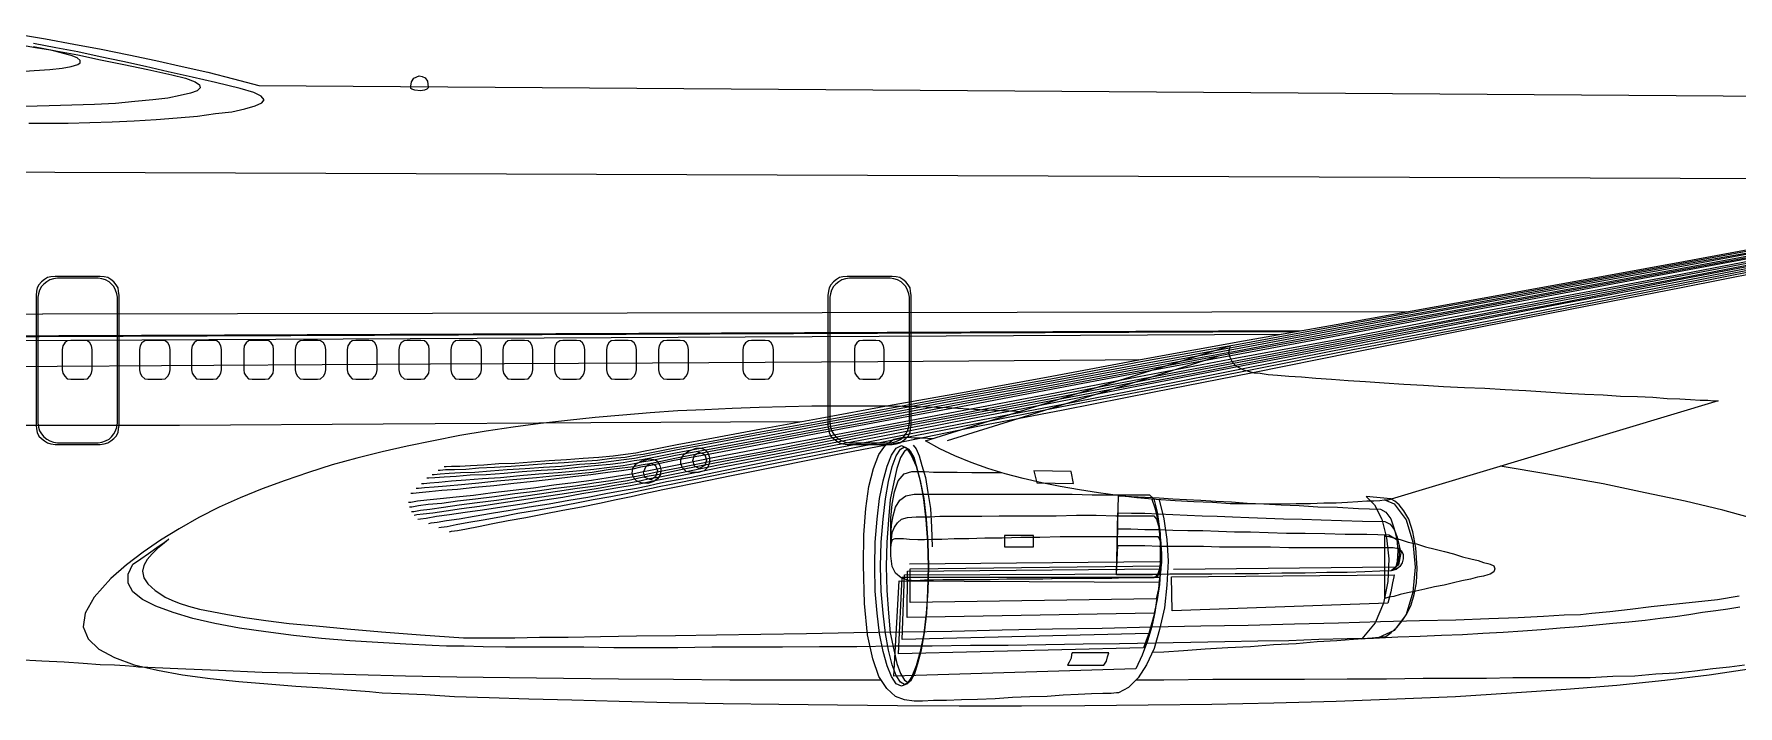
# Model space of a CAD drawing. Extents: x 526 to 2267, y -112 to 246.
# Drawn here: x 650.4 to 702.8, y -57.7 to -37 of the extents above; entities that cross this region are included whole.
import ezdxf

# ---------------------------------------------------------------- set-up
doc = ezdxf.new("R2010")
doc.units = 0
doc.header["$MEASUREMENT"] = 0
doc.layers.get('0').update_dxf_attribs({"linetype": 'CONTINUOUS'})

msp = doc.modelspace()

# ---------------------------------------------------------------- linework, layer by layer
at = {"linetype": 'Continuous'}
for points in [[(649.857, -37.033), (650.723, -37.18), (651.59, -37.346), (652.437, -37.493), (653.284, -37.677), (654.113, -37.843), (654.924, -38.027), (655.717, -38.211), (656.508, -38.414), (657.282, -38.616), (729.98, -39.128)], [(649.857, -37.033), (650.723, -37.18), (651.59, -37.346), (652.437, -37.493), (653.284, -37.677), (654.113, -37.843), (654.924, -38.027), (655.717, -38.211), (656.508, -38.414), (657.282, -38.616), (729.98, -39.128)], [(649.857, -37.033), (650.723, -37.18), (651.59, -37.346), (652.437, -37.493), (653.284, -37.677), (654.113, -37.843), (654.924, -38.027), (655.717, -38.211), (656.508, -38.414), (657.282, -38.616), (729.98, -39.128)], [(650.41, -37.456), (649.673, -37.328)], [(649.784, -38.193), (650.374, -38.156), (650.852, -38.119), (651.239, -38.082), (651.516, -38.027), (651.719, -37.972), (651.792, -37.917), (651.792, -37.843), (651.7, -37.769), (651.516, -37.696), (651.239, -37.622), (650.871, -37.53), (650.41, -37.456)], [(650.355, -37.42), (651.036, -37.548), (651.719, -37.677), (652.418, -37.825), (653.137, -37.972), (653.874, -38.119), (654.611, -38.285), (655.034, -38.395), (655.329, -38.506), (655.458, -38.598), (655.477, -38.69), (655.384, -38.782), (655.182, -38.856), (654.869, -38.929), (654.482, -39.003), (654.021, -39.059), (653.469, -39.114), (652.879, -39.169), (652.234, -39.206), (651.534, -39.225), (650.834, -39.243), (650.097, -39.262)], [(656.711, -38.708), (655.956, -38.524), (655.237, -38.359), (654.501, -38.193), (653.8, -38.027), (653.1, -37.88), (652.4, -37.733), (651.719, -37.585), (651.036, -37.456), (650.355, -37.328)], [(650.208, -39.777), (650.576, -39.777), (650.816, -39.777), (651.423, -39.777), (652.087, -39.759), (652.768, -39.74), (653.45, -39.703), (654.132, -39.667), (654.777, -39.611), (655.403, -39.556), (655.956, -39.483), (656.453, -39.427), (656.859, -39.335), (657.172, -39.243), (657.374, -39.151), (657.448, -39.059), (657.356, -38.948), (657.135, -38.837), (656.711, -38.708)], [(661.962, -38.69), (661.962, -38.635), (661.98, -38.506), (662.054, -38.395), (662.22, -38.322), (662.312, -38.34), (662.404, -38.377), (662.478, -38.487), (662.496, -38.671), (662.496, -38.69), (662.46, -38.727), (662.386, -38.764), (662.257, -38.782), (662.091, -38.764), (661.998, -38.727), (661.962, -38.708), (661.962, -38.69)], [(717.712, -41.542), (614.871, -41.159)], [(662.625, -50.592), (662.681, -50.592), (662.865, -50.573), (663.141, -50.555), (663.491, -50.537), (663.933, -50.518), (664.412, -50.481), (664.928, -50.444), (665.481, -50.408), (666.052, -50.371), (666.605, -50.334), (667.157, -50.279), (667.655, -50.242), (668.134, -50.187), (668.521, -50.132), (668.852, -50.095), (669.092, -50.039), (669.405, -49.984), (670.124, -49.837), (671.229, -49.634), (672.703, -49.357), (674.509, -49.026), (676.609, -48.639), (678.985, -48.196), (681.62, -47.718), (684.457, -47.184), (687.497, -46.631), (690.703, -46.041), (694.056, -45.433), (697.5, -44.789), (701.02, -44.143), (704.612, -43.499)], [(662.809, -50.463), (662.865, -50.463), (663.03, -50.444), (663.306, -50.444), (663.657, -50.426), (664.062, -50.389), (664.541, -50.371), (665.057, -50.334), (665.591, -50.297), (666.126, -50.26), (666.679, -50.224), (667.212, -50.187), (667.71, -50.15), (668.152, -50.095), (668.557, -50.058), (668.871, -50.003), (669.111, -49.966), (669.424, -49.91), (670.142, -49.763), (671.266, -49.56), (672.721, -49.284), (674.527, -48.952), (676.645, -48.565), (679.022, -48.123), (681.657, -47.644), (684.494, -47.11), (687.552, -46.557), (690.758, -45.968), (694.093, -45.359), (697.537, -44.733), (701.075, -44.088), (704.668, -43.425)], [(662.994, -50.352), (663.049, -50.352), (663.214, -50.334), (663.473, -50.334), (663.805, -50.316), (664.21, -50.297), (664.67, -50.26), (665.168, -50.242), (665.683, -50.205), (666.218, -50.168), (666.752, -50.132), (667.268, -50.095), (667.747, -50.058), (668.189, -50.021), (668.576, -49.966), (668.889, -49.929), (669.129, -49.874), (669.442, -49.818), (670.16, -49.67), (671.284, -49.468), (672.758, -49.192), (674.564, -48.86), (676.664, -48.473), (679.059, -48.049), (681.694, -47.571), (684.531, -47.036), (687.589, -46.483), (690.795, -45.912), (694.148, -45.304), (697.593, -44.678), (701.13, -44.033), (704.723, -43.37)], [(704.391, -43.793), (700.836, -44.475), (697.316, -45.138), (693.89, -45.783), (690.574, -46.428), (687.386, -47.017), (684.365, -47.589), (681.528, -48.141), (678.93, -48.639), (676.553, -49.081), (674.454, -49.486), (672.666, -49.818), (671.21, -50.095), (670.105, -50.316), (669.387, -50.463), (669.074, -50.518), (668.834, -50.573), (668.484, -50.629), (668.042, -50.702), (667.526, -50.776), (666.973, -50.849), (666.366, -50.923), (665.739, -51.015), (665.113, -51.089), (664.486, -51.163), (663.897, -51.237), (663.362, -51.292), (662.865, -51.348), (662.46, -51.384), (662.165, -51.421), (661.962, -51.458), (661.888, -51.458)], [(661.925, -51.587), (661.998, -51.587), (662.201, -51.55), (662.496, -51.513), (662.92, -51.476), (663.399, -51.403), (663.952, -51.348), (664.541, -51.274), (665.168, -51.182), (665.794, -51.108), (666.421, -51.015), (667.028, -50.942), (667.6, -50.849), (668.116, -50.776), (668.557, -50.702), (668.908, -50.647), (669.166, -50.592), (669.479, -50.518), (670.197, -50.389), (671.302, -50.168), (672.758, -49.892), (674.546, -49.541), (676.627, -49.136), (679.004, -48.695), (681.602, -48.196), (684.439, -47.644), (687.442, -47.073), (690.63, -46.465), (693.945, -45.839), (697.372, -45.175), (700.872, -44.512), (704.428, -43.83)], [(704.372, -43.72), (700.817, -44.383), (697.298, -45.046), (693.872, -45.691), (690.556, -46.318), (687.368, -46.907), (684.328, -47.478), (681.51, -48.012), (678.893, -48.51), (676.516, -48.952), (674.435, -49.339), (672.629, -49.689), (671.174, -49.966), (670.068, -50.168), (669.35, -50.316), (669.037, -50.371), (668.797, -50.426), (668.447, -50.481), (668.023, -50.537), (667.507, -50.61), (666.955, -50.665), (666.366, -50.739), (665.739, -50.813), (665.131, -50.868), (664.523, -50.942), (663.933, -50.997), (663.399, -51.052), (662.92, -51.089), (662.533, -51.126), (662.22, -51.163), (662.035, -51.182), (661.962, -51.182)], [(661.98, -51.734), (662.054, -51.734), (662.257, -51.697), (662.552, -51.661), (662.975, -51.605), (663.454, -51.532), (664.007, -51.458), (664.596, -51.384), (665.223, -51.292), (665.849, -51.2), (666.476, -51.108), (667.084, -51.015), (667.655, -50.942), (668.171, -50.849), (668.631, -50.776), (668.982, -50.702), (669.24, -50.647), (669.552, -50.592), (670.271, -50.444), (671.376, -50.224), (672.832, -49.947), (674.619, -49.597), (676.701, -49.192), (679.059, -48.75), (681.675, -48.252), (684.494, -47.699), (687.497, -47.128), (690.685, -46.52), (693.982, -45.876), (697.408, -45.23), (700.909, -44.568), (704.465, -43.886)], [(662.072, -51.845), (662.146, -51.826), (662.349, -51.808), (662.644, -51.771), (663.049, -51.716), (663.528, -51.642), (664.081, -51.568), (664.67, -51.476), (665.297, -51.384), (665.923, -51.292), (666.55, -51.2), (667.157, -51.108), (667.729, -51.015), (668.244, -50.923), (668.686, -50.849), (669.055, -50.776), (669.313, -50.721), (669.626, -50.665), (670.345, -50.518), (671.432, -50.297), (672.887, -50.021), (674.674, -49.67), (676.756, -49.265), (679.114, -48.805), (681.73, -48.307), (684.549, -47.773), (687.552, -47.184), (690.722, -46.575), (694.037, -45.931), (697.445, -45.286), (700.928, -44.604), (704.483, -43.922)], [(662.128, -51.015), (662.201, -51.015), (662.386, -50.997), (662.681, -50.978), (663.067, -50.942), (663.528, -50.905), (664.062, -50.849), (664.615, -50.794), (665.223, -50.739), (665.831, -50.684), (666.421, -50.629), (667.01, -50.573), (667.544, -50.518), (668.042, -50.444), (668.465, -50.389), (668.815, -50.352), (669.055, -50.297), (669.368, -50.242), (670.087, -50.095), (671.192, -49.874), (672.666, -49.597), (674.454, -49.265), (676.553, -48.879), (678.912, -48.418), (681.528, -47.939), (684.365, -47.405), (687.405, -46.833), (690.593, -46.244), (693.909, -45.617), (697.353, -44.973), (700.872, -44.328), (704.428, -43.665)], [(662.183, -51.974), (662.257, -51.955), (662.441, -51.937), (662.754, -51.881), (663.159, -51.826), (663.639, -51.753), (664.173, -51.679), (664.762, -51.587), (665.389, -51.495), (666.015, -51.384), (666.642, -51.292), (667.231, -51.182), (667.803, -51.089), (668.336, -50.997), (668.779, -50.923), (669.147, -50.849), (669.405, -50.794), (669.7, -50.739), (670.419, -50.592), (671.505, -50.371), (672.961, -50.095), (674.73, -49.744), (676.811, -49.339), (679.151, -48.879), (681.749, -48.381), (684.568, -47.828), (687.571, -47.239), (690.74, -46.631), (694.037, -45.986), (697.445, -45.322), (700.946, -44.66), (704.483, -43.978)], [(662.294, -50.868), (662.368, -50.868), (662.552, -50.849), (662.828, -50.831), (663.214, -50.794), (663.657, -50.757), (664.173, -50.721), (664.725, -50.684), (665.315, -50.629), (665.904, -50.573), (666.494, -50.537), (667.065, -50.481), (667.6, -50.426), (668.079, -50.371), (668.502, -50.316), (668.834, -50.26), (669.074, -50.205), (669.387, -50.15), (670.105, -50.003), (671.21, -49.8), (672.684, -49.523), (674.472, -49.192), (676.572, -48.787), (678.949, -48.344), (681.565, -47.865), (684.402, -47.331), (687.442, -46.778), (690.63, -46.17), (693.964, -45.562), (697.408, -44.917), (700.928, -44.272), (704.502, -43.609)], [(662.46, -50.702), (662.515, -50.702), (662.699, -50.684), (662.994, -50.665), (663.362, -50.647), (663.786, -50.61), (664.283, -50.592), (664.836, -50.555), (665.389, -50.5), (665.978, -50.463), (666.55, -50.426), (667.102, -50.371), (667.618, -50.316), (668.097, -50.279), (668.502, -50.224), (668.834, -50.168), (669.074, -50.132), (669.387, -50.076), (670.105, -49.929), (671.21, -49.726), (672.684, -49.449), (674.49, -49.1), (676.59, -48.713), (678.967, -48.27), (681.583, -47.791), (684.439, -47.257), (687.46, -46.704), (690.666, -46.097), (694.001, -45.488), (697.445, -44.844), (700.965, -44.198), (704.538, -43.536)], [(662.515, -52.102), (662.589, -52.084), (662.773, -52.066), (663.067, -52.01), (663.454, -51.955), (663.915, -51.881), (664.449, -51.789), (665.021, -51.697), (665.61, -51.587), (666.218, -51.495), (666.826, -51.384), (667.415, -51.292), (667.968, -51.182), (668.465, -51.089), (668.908, -51.015), (669.258, -50.942), (669.516, -50.886), (669.829, -50.813), (670.548, -50.684), (671.635, -50.463), (673.09, -50.168), (674.859, -49.818), (676.941, -49.413), (679.298, -48.952), (681.878, -48.455), (684.697, -47.902), (687.682, -47.313), (690.85, -46.686), (694.148, -46.06), (697.537, -45.396), (701.02, -44.715), (704.557, -44.014)], [(652.99, -47.257), (652.99, -45.083), (652.971, -44.954), (652.953, -44.844), (652.898, -44.752), (652.824, -44.66), (652.731, -44.586), (652.639, -44.531), (652.529, -44.512), (652.4, -44.494), (651.018, -44.494), (650.889, -44.512), (650.779, -44.531), (650.687, -44.586), (650.595, -44.66), (650.521, -44.752), (650.466, -44.844), (650.447, -44.954), (650.429, -45.083), (650.429, -47.257)], [(652.934, -47.257), (652.934, -45.138), (652.916, -45.028), (652.879, -44.917), (652.824, -44.807), (652.75, -44.733), (652.676, -44.66), (652.565, -44.604), (652.455, -44.568), (652.345, -44.549), (651.092, -44.549), (650.963, -44.568), (650.852, -44.604), (650.76, -44.66), (650.668, -44.733), (650.595, -44.807), (650.539, -44.917), (650.503, -45.028), (650.484, -45.138), (650.484, -47.294)], [(662.828, -52.231), (662.901, -52.213), (663.086, -52.194), (663.362, -52.139), (663.749, -52.066), (664.191, -51.992), (664.707, -51.9), (665.26, -51.789), (665.831, -51.697), (666.421, -51.587), (667.01, -51.476), (667.581, -51.366), (668.116, -51.274), (668.594, -51.182), (669.019, -51.089), (669.368, -51.015), (669.608, -50.96), (669.921, -50.905), (670.621, -50.757), (671.727, -50.537), (673.182, -50.242), (674.951, -49.892), (677.014, -49.486), (679.372, -49.026), (681.951, -48.51), (684.752, -47.976), (687.756, -47.386), (690.906, -46.759), (694.203, -46.115), (697.593, -45.451), (701.075, -44.77), (704.594, -44.07)], [(663.159, -52.36), (663.214, -52.342), (663.399, -52.323), (663.676, -52.268), (664.044, -52.194), (664.486, -52.102), (664.965, -52.01), (665.499, -51.918), (666.07, -51.808), (666.642, -51.697), (667.212, -51.587), (667.766, -51.476), (668.281, -51.366), (668.742, -51.274), (669.147, -51.182), (669.479, -51.108), (669.718, -51.052), (670.031, -50.997), (670.732, -50.849), (671.837, -50.629), (673.274, -50.334), (675.043, -49.984), (677.125, -49.578), (679.464, -49.1), (682.043, -48.602), (684.844, -48.049), (687.829, -47.46), (690.979, -46.833), (694.259, -46.17), (697.648, -45.507), (701.112, -44.825), (704.631, -44.125)], [(677.364, -47.257), (677.364, -45.083), (677.346, -44.954), (677.328, -44.844), (677.272, -44.752), (677.199, -44.66), (677.107, -44.586), (677.014, -44.531), (676.904, -44.512), (676.774, -44.494), (675.393, -44.494), (675.264, -44.512), (675.153, -44.531), (675.061, -44.586), (674.969, -44.66), (674.895, -44.752), (674.84, -44.844), (674.822, -44.954), (674.803, -45.083), (674.803, -47.257)], [(677.309, -47.257), (677.309, -45.138), (677.291, -45.028), (677.254, -44.917), (677.199, -44.807), (677.125, -44.733), (677.051, -44.66), (676.941, -44.604), (676.83, -44.568), (676.719, -44.549), (675.466, -44.549), (675.337, -44.568), (675.227, -44.604), (675.135, -44.66), (675.043, -44.733), (674.969, -44.807), (674.914, -44.917), (674.877, -45.028), (674.859, -45.138), (674.859, -47.294)], [(608.643, -45.322), (608.477, -45.525), (608.367, -45.746), (608.33, -45.968), (608.404, -46.189), (608.625, -46.373), (608.994, -46.539), (609.565, -46.631), (610.357, -46.667), (688.762, -46.274)], [(692.614, -45.583), (608.643, -45.728)], [(608.312, -45.636), (608.164, -45.82), (608.091, -45.986), (608.109, -46.134), (608.238, -46.244), (608.496, -46.354), (608.92, -46.428), (609.509, -46.465), (610.32, -46.483), (689.38, -46.164)], [(640.203, -46.391), (689.218, -46.193)], [(651.903, -47.663), (652.013, -47.644), (652.087, -47.571), (652.142, -47.478), (652.16, -47.368), (652.16, -46.741), (652.142, -46.631), (652.087, -46.539), (652.013, -46.483), (651.903, -46.465), (651.497, -46.465), (651.386, -46.483), (651.313, -46.539), (651.257, -46.631), (651.239, -46.741), (651.239, -47.368), (651.257, -47.478), (651.313, -47.571), (651.386, -47.644), (651.497, -47.663), (651.903, -47.663)], [(654.298, -47.663), (654.408, -47.644), (654.482, -47.571), (654.537, -47.478), (654.556, -47.368), (654.556, -46.741), (654.537, -46.631), (654.482, -46.539), (654.408, -46.483), (654.298, -46.465), (653.874, -46.465), (653.782, -46.483), (653.689, -46.539), (653.634, -46.631), (653.616, -46.741), (653.616, -47.368), (653.634, -47.478), (653.689, -47.571), (653.782, -47.644), (653.874, -47.663), (654.298, -47.663)], [(655.882, -47.663), (655.993, -47.644), (656.066, -47.571), (656.122, -47.478), (656.14, -47.368), (656.14, -46.741), (656.122, -46.631), (656.066, -46.539), (655.993, -46.483), (655.882, -46.465), (655.477, -46.465), (655.366, -46.483), (655.292, -46.539), (655.237, -46.631), (655.219, -46.741), (655.219, -47.368), (655.237, -47.478), (655.292, -47.571), (655.366, -47.644), (655.477, -47.663), (655.882, -47.663)], [(657.485, -47.663), (657.595, -47.644), (657.669, -47.571), (657.724, -47.478), (657.743, -47.368), (657.743, -46.741), (657.724, -46.631), (657.669, -46.539), (657.595, -46.483), (657.485, -46.465), (657.08, -46.465), (656.969, -46.483), (656.896, -46.539), (656.84, -46.631), (656.822, -46.741), (656.822, -47.368), (656.84, -47.478), (656.896, -47.571), (656.969, -47.644), (657.08, -47.663), (657.485, -47.663)], [(659.088, -47.663), (659.18, -47.644), (659.272, -47.571), (659.327, -47.478), (659.345, -47.368), (659.345, -46.741), (659.327, -46.631), (659.272, -46.539), (659.18, -46.483), (659.088, -46.465), (658.664, -46.465), (658.554, -46.483), (658.48, -46.539), (658.425, -46.631), (658.406, -46.741), (658.406, -47.368), (658.425, -47.478), (658.48, -47.571), (658.554, -47.644), (658.664, -47.663), (659.088, -47.663)], [(660.672, -47.663), (660.783, -47.644), (660.857, -47.571), (660.912, -47.478), (660.93, -47.368), (660.93, -46.741), (660.912, -46.631), (660.857, -46.539), (660.783, -46.483), (660.672, -46.465), (660.267, -46.465), (660.156, -46.483), (660.083, -46.539), (660.028, -46.631), (660.009, -46.741), (660.009, -47.368), (660.028, -47.478), (660.083, -47.571), (660.156, -47.644), (660.267, -47.663), (660.672, -47.663)], [(662.275, -47.663), (662.386, -47.644), (662.46, -47.571), (662.515, -47.478), (662.533, -47.368), (662.533, -46.741), (662.515, -46.631), (662.46, -46.539), (662.386, -46.483), (662.275, -46.465), (661.851, -46.465), (661.759, -46.483), (661.667, -46.539), (661.612, -46.631), (661.593, -46.741), (661.593, -47.368), (661.612, -47.478), (661.667, -47.571), (661.759, -47.644), (661.851, -47.663), (662.275, -47.663)], [(663.878, -47.663), (663.97, -47.644), (664.062, -47.571), (664.118, -47.478), (664.136, -47.368), (664.136, -46.741), (664.118, -46.631), (664.062, -46.539), (663.97, -46.483), (663.878, -46.465), (663.454, -46.465), (663.343, -46.483), (663.27, -46.539), (663.214, -46.631), (663.196, -46.741), (663.196, -47.368), (663.214, -47.478), (663.27, -47.571), (663.343, -47.644), (663.454, -47.663), (663.878, -47.663)], [(665.462, -47.663), (665.573, -47.644), (665.647, -47.571), (665.702, -47.478), (665.72, -47.368), (665.72, -46.741), (665.702, -46.631), (665.647, -46.539), (665.573, -46.483), (665.462, -46.465), (665.057, -46.465), (664.947, -46.483), (664.873, -46.539), (664.818, -46.631), (664.799, -46.741), (664.799, -47.368), (664.818, -47.478), (664.873, -47.571), (664.947, -47.644), (665.057, -47.663), (665.462, -47.663)], [(667.065, -47.663), (667.176, -47.644), (667.249, -47.571), (667.304, -47.478), (667.323, -47.368), (667.323, -46.741), (667.304, -46.631), (667.249, -46.539), (667.176, -46.483), (667.065, -46.465), (666.642, -46.465), (666.55, -46.483), (666.458, -46.539), (666.402, -46.631), (666.384, -46.741), (666.384, -47.368), (666.402, -47.478), (666.458, -47.571), (666.55, -47.644), (666.642, -47.663), (667.065, -47.663)], [(668.649, -47.663), (668.76, -47.644), (668.834, -47.571), (668.889, -47.478), (668.908, -47.368), (668.908, -46.741), (668.889, -46.631), (668.834, -46.539), (668.76, -46.483), (668.649, -46.465), (668.244, -46.465), (668.134, -46.483), (668.06, -46.539), (668.005, -46.631), (667.987, -46.741), (667.987, -47.368), (668.005, -47.478), (668.06, -47.571), (668.134, -47.644), (668.244, -47.663), (668.649, -47.663)], [(670.253, -47.663), (670.363, -47.644), (670.437, -47.571), (670.492, -47.478), (670.511, -47.368), (670.511, -46.741), (670.492, -46.631), (670.437, -46.539), (670.363, -46.483), (670.253, -46.465), (669.847, -46.465), (669.737, -46.483), (669.663, -46.539), (669.608, -46.631), (669.589, -46.741), (669.589, -47.368), (669.608, -47.478), (669.663, -47.571), (669.737, -47.644), (669.847, -47.663), (670.253, -47.663)], [(672.869, -47.663), (672.98, -47.644), (673.053, -47.571), (673.109, -47.478), (673.127, -47.368), (673.127, -46.741), (673.109, -46.631), (673.053, -46.539), (672.98, -46.483), (672.869, -46.465), (672.445, -46.465), (672.353, -46.483), (672.261, -46.539), (672.206, -46.631), (672.187, -46.741), (672.187, -47.368), (672.206, -47.478), (672.261, -47.571), (672.353, -47.644), (672.445, -47.663), (672.869, -47.663)], [(676.277, -47.663), (676.388, -47.644), (676.461, -47.571), (676.516, -47.478), (676.535, -47.368), (676.535, -46.741), (676.516, -46.631), (676.461, -46.539), (676.388, -46.483), (676.277, -46.465), (675.872, -46.465), (675.762, -46.483), (675.688, -46.539), (675.633, -46.631), (675.614, -46.741), (675.614, -47.368), (675.633, -47.478), (675.688, -47.571), (675.762, -47.644), (675.872, -47.663), (676.277, -47.663)], [(677.806, -49.56), (687.165, -46.631), (687.165, -46.667), (687.147, -46.741), (687.129, -46.852), (687.165, -46.981), (687.239, -47.128), (687.368, -47.257), (687.589, -47.368), (687.921, -47.46), (688.105, -47.478), (688.345, -47.515), (688.639, -47.534), (688.99, -47.571), (689.377, -47.589), (689.818, -47.626), (690.298, -47.663), (690.814, -47.699), (691.348, -47.736), (691.919, -47.773), (692.527, -47.81), (693.135, -47.847), (693.743, -47.883), (694.388, -47.92), (695.014, -47.939), (695.641, -47.976), (696.284, -48.012), (696.893, -48.049), (697.5, -48.086), (698.091, -48.123), (698.661, -48.141), (699.196, -48.178), (699.712, -48.196), (700.19, -48.215), (700.633, -48.252), (701.02, -48.27), (701.351, -48.289), (701.646, -48.307), (701.885, -48.307), (702.052, -48.325), (702.162, -48.325), (702.199, -48.325), (692.03, -51.384), (691.993, -51.384), (691.919, -51.384), (691.79, -51.403), (691.606, -51.421), (691.384, -51.421), (691.108, -51.44), (690.795, -51.458), (690.445, -51.476), (690.058, -51.476), (689.653, -51.495), (689.211, -51.495), (688.731, -51.513), (688.234, -51.513), (687.719, -51.495), (687.184, -51.495), (686.632, -51.458), (686.06, -51.44), (685.489, -51.403), (684.9, -51.366), (684.31, -51.311), (683.721, -51.237), (683.131, -51.163), (682.542, -51.071), (681.951, -50.96), (681.381, -50.849), (680.809, -50.721), (680.257, -50.573), (679.723, -50.408), (679.206, -50.224), (678.709, -50.021), (678.249, -49.8), (677.806, -49.56)], [(684.367, -47.067), (683.333, -47.073), (676.332, -47.128), (669.405, -47.165), (662.57, -47.202), (655.901, -47.239), (649.471, -47.276)], [(686.797, -46.962), (678.47, -49.56)], [(650.429, -47.257), (650.429, -49.081), (650.447, -49.192), (650.466, -49.302), (650.521, -49.413), (650.595, -49.486), (650.687, -49.56), (650.779, -49.615), (650.889, -49.652), (651.018, -49.67), (652.4, -49.67), (652.529, -49.652), (652.639, -49.615), (652.731, -49.56), (652.824, -49.486), (652.898, -49.413), (652.953, -49.302), (652.971, -49.192), (652.99, -49.081), (652.99, -47.257)], [(650.484, -47.294), (650.484, -49.007), (650.503, -49.136), (650.539, -49.247), (650.595, -49.339), (650.668, -49.431), (650.76, -49.505), (650.852, -49.56), (650.963, -49.597), (651.092, -49.615), (652.345, -49.615), (652.455, -49.597), (652.565, -49.56), (652.676, -49.505), (652.75, -49.431), (652.824, -49.339), (652.879, -49.247), (652.916, -49.136), (652.934, -49.007), (652.934, -47.257)], [(674.803, -47.257), (674.803, -49.081), (674.822, -49.192), (674.84, -49.302), (674.895, -49.413), (674.969, -49.486), (675.061, -49.56), (675.153, -49.615), (675.264, -49.652), (675.393, -49.67), (676.774, -49.67), (676.904, -49.652), (677.014, -49.615), (677.107, -49.56), (677.199, -49.486), (677.272, -49.413), (677.328, -49.302), (677.346, -49.192), (677.364, -49.081), (677.364, -47.257)], [(674.859, -47.294), (674.859, -49.007), (674.877, -49.136), (674.914, -49.247), (674.969, -49.339), (675.043, -49.431), (675.135, -49.505), (675.227, -49.56), (675.337, -49.597), (675.466, -49.615), (676.719, -49.615), (676.83, -49.597), (676.941, -49.56), (677.051, -49.505), (677.125, -49.431), (677.199, -49.339), (677.254, -49.247), (677.291, -49.136), (677.309, -49.007), (677.309, -47.257)], [(676.682, -48.492), (675.909, -48.492), (675.116, -48.492), (674.306, -48.492), (673.495, -48.51), (672.684, -48.529), (671.856, -48.565), (671.008, -48.602), (670.179, -48.639), (669.332, -48.695), (668.484, -48.768), (667.637, -48.842), (666.789, -48.934), (665.96, -49.026), (665.113, -49.136), (664.283, -49.265), (663.473, -49.394), (662.662, -49.56), (661.851, -49.726), (661.078, -49.892), (660.304, -50.095), (659.548, -50.297), (658.811, -50.537), (658.093, -50.776), (657.393, -51.034), (656.711, -51.311), (656.066, -51.605), (655.44, -51.918), (654.832, -52.268), (654.261, -52.619), (653.726, -52.987), (653.211, -53.374), (652.731, -53.798), (652.216, -54.369), (651.94, -54.866), (651.884, -55.29), (652.032, -55.659), (652.363, -55.971), (652.842, -56.229), (653.45, -56.451), (654.169, -56.617), (654.942, -56.764), (655.79, -56.875), (656.674, -56.967), (657.559, -57.04), (658.425, -57.114), (659.253, -57.169), (660.009, -57.224), (660.69, -57.28), (661.078, -57.316), (661.649, -57.335), (662.404, -57.372), (663.306, -57.427), (664.375, -57.464), (665.591, -57.501), (666.918, -57.537), (668.373, -57.574), (669.921, -57.611), (671.579, -57.648), (673.293, -57.666), (675.098, -57.685), (676.941, -57.703), (678.838, -57.722), (680.754, -57.722), (682.707, -57.703), (684.66, -57.685), (686.613, -57.666), (688.529, -57.629), (690.445, -57.574), (692.306, -57.501), (694.111, -57.427), (695.843, -57.316), (697.519, -57.206), (699.085, -57.077), (700.559, -56.93), (701.922, -56.764), (703.157, -56.58)], [(680.674, -48.663), (680.606, -48.658), (679.483, -48.602), (678.452, -48.547), (677.512, -48.51), (676.682, -48.492)], [(673.959, -48.971), (667.507, -49.007), (661.115, -49.044), (654.85, -49.081), (648.807, -49.081)], [(670.75, -49.781), (670.897, -49.781), (671.026, -49.837), (671.118, -49.947), (671.155, -50.076), (671.155, -50.224), (671.1, -50.371), (670.989, -50.481), (670.805, -50.537), (670.603, -50.537), (670.437, -50.5), (670.327, -50.389), (670.271, -50.26), (670.271, -50.132), (670.363, -49.984), (670.511, -49.874), (670.75, -49.781)], [(684.997, -51.372), (685.139, -51.955), (685.231, -52.6), (685.268, -53.263), (685.231, -54.001), (685.158, -54.7), (685.01, -55.364), (684.844, -55.953), (684.604, -56.451), (684.347, -56.856), (684.052, -57.151), (683.739, -57.316), (683.684, -57.316), (683.518, -57.335), (683.26, -57.335), (682.91, -57.353), (682.505, -57.372), (682.043, -57.39), (681.546, -57.427), (681.012, -57.445), (680.478, -57.464), (679.944, -57.501), (679.409, -57.519), (678.912, -57.537), (678.452, -57.556), (678.046, -57.556), (677.714, -57.574), (677.456, -57.574), (677.162, -57.537), (676.885, -57.427), (676.609, -57.188), (676.369, -56.819), (676.185, -56.266), (676.019, -55.53), (675.927, -54.571), (675.891, -53.374), (675.909, -52.453), (675.964, -51.642), (676.056, -50.96), (676.203, -50.408), (676.369, -49.984), (676.572, -49.689), (676.83, -49.505), (677.107, -49.449)], [(676.24, -53.429), (676.259, -52.674), (676.314, -51.974), (676.388, -51.329), (676.498, -50.794), (676.627, -50.334), (676.756, -50.003), (676.904, -49.781), (677.07, -49.707), (677.217, -49.781), (677.364, -50.003), (677.512, -50.334), (677.64, -50.794), (677.751, -51.329), (677.825, -51.974), (677.88, -52.674), (677.898, -53.429), (677.88, -54.185), (677.825, -54.866), (677.751, -55.493), (677.64, -56.045), (677.512, -56.488), (677.383, -56.819), (677.235, -57.04), (677.07, -57.114), (676.904, -57.04), (676.756, -56.819), (676.627, -56.488), (676.498, -56.045), (676.388, -55.493), (676.314, -54.866), (676.259, -54.185), (676.24, -53.429)], [(676.424, -53.429), (676.443, -52.674), (676.498, -51.974), (676.572, -51.348), (676.664, -50.813), (676.774, -50.352), (676.904, -50.021), (677.033, -49.818), (677.162, -49.744), (677.291, -49.818), (677.401, -50.021), (677.53, -50.352), (677.64, -50.813), (677.751, -51.348), (677.825, -51.974), (677.88, -52.674), (677.898, -53.429), (677.88, -54.185), (677.825, -54.866), (677.751, -55.493), (677.659, -56.008), (677.548, -56.451), (677.42, -56.783), (677.291, -56.985), (677.162, -57.059), (677.033, -56.985), (676.904, -56.783), (676.774, -56.451), (676.664, -56.008), (676.572, -55.493), (676.498, -54.866), (676.443, -54.185), (676.424, -53.429)], [(677.272, -57.003), (677.364, -56.93), (677.475, -56.727), (677.567, -56.414), (677.677, -55.99), (677.769, -55.474), (677.843, -54.866), (677.88, -54.166), (677.898, -53.429), (677.88, -52.674), (677.825, -51.992), (677.751, -51.366), (677.659, -50.831), (677.548, -50.408), (677.456, -50.076), (677.346, -49.874), (677.272, -49.8), (677.162, -49.874), (677.033, -50.076), (676.922, -50.408), (676.83, -50.831), (676.719, -51.366), (676.664, -51.992), (676.609, -52.674), (676.59, -53.429), (676.609, -54.166), (676.664, -54.866), (676.719, -55.474), (676.83, -55.99), (676.922, -56.414), (677.033, -56.727), (677.162, -56.93), (677.272, -57.003)], [(677.107, -49.449), (677.143, -49.449), (677.272, -49.449), (677.456, -49.468), (677.714, -49.468), (678.027, -49.486), (678.04, -49.487)], [(677.42, -49.689), (677.512, -49.8), (677.604, -50.021), (677.696, -50.316), (677.806, -50.684), (677.88, -51.145), (677.953, -51.642), (677.99, -52.213), (678.009, -52.821)], [(669.295, -50.113), (669.442, -50.132), (669.552, -50.187), (669.626, -50.316), (669.663, -50.444), (669.645, -50.592), (669.571, -50.721), (669.442, -50.813), (669.258, -50.868), (669.055, -50.849), (668.908, -50.794), (668.815, -50.684), (668.779, -50.555), (668.797, -50.408), (668.889, -50.279), (669.055, -50.187), (669.295, -50.113)], [(669.35, -50.242), (669.497, -50.316), (669.552, -50.481), (669.497, -50.665), (669.35, -50.757), (669.166, -50.684), (669.129, -50.518), (669.203, -50.334), (669.35, -50.242)], [(670.842, -49.91), (671.008, -49.984), (671.063, -50.15), (671.008, -50.316), (670.842, -50.408), (670.695, -50.334), (670.64, -50.168), (670.695, -50.003), (670.842, -49.91)], [(684.773, -51.354), (684.863, -51.624), (684.973, -52.102), (685.029, -52.674), (685.029, -53.355), (685.01, -53.503), (684.955, -53.65), (684.881, -53.742), (684.789, -53.779), (684.733, -53.779), (684.549, -53.779), (684.291, -53.779), (683.923, -53.779), (683.518, -53.798), (683.039, -53.798), (682.505, -53.798), (681.97, -53.798), (681.399, -53.816), (680.846, -53.816), (680.312, -53.816), (679.796, -53.835), (679.335, -53.835), (678.93, -53.835), (678.58, -53.835), (678.341, -53.835), (678.046, -53.853), (677.769, -53.853), (677.493, -53.871), (677.254, -53.853), (677.051, -53.779), (676.885, -53.631), (676.774, -53.429), (676.737, -53.098), (676.737, -52.766), (676.737, -52.379), (676.737, -51.937), (676.774, -51.513), (676.848, -51.126), (676.959, -50.794), (677.143, -50.573), (677.383, -50.5), (677.42, -50.5), (677.567, -50.5), (677.769, -50.5), (678.046, -50.518), (678.396, -50.518), (678.783, -50.518), (679.225, -50.537), (679.723, -50.537), (680.14, -50.537)], [(682.283, -50.5), (681.141, -50.481), (681.233, -50.849), (682.357, -50.868), (682.283, -50.5)], [(703.415, -51.992), (702.346, -51.697), (701.185, -51.421), (699.951, -51.163), (698.661, -50.886), (697.316, -50.647), (695.916, -50.408), (695.494, -50.342)], [(684.697, -51.218), (684.826, -51.348), (684.936, -51.753), (685.029, -52.416), (685.029, -53.337), (685.01, -53.484), (684.973, -53.631), (684.9, -53.742), (684.789, -53.779), (684.733, -53.779), (684.549, -53.779), (684.291, -53.779), (683.923, -53.779), (683.518, -53.798), (683.039, -53.798), (682.505, -53.798), (681.97, -53.798), (681.399, -53.816), (680.846, -53.816), (680.312, -53.816), (679.796, -53.835), (679.335, -53.835), (678.93, -53.835), (678.58, -53.835), (678.341, -53.835), (678.046, -53.853), (677.769, -53.853), (677.493, -53.871), (677.254, -53.853), (677.051, -53.779), (676.885, -53.631), (676.774, -53.429), (676.737, -53.098), (676.737, -52.803), (676.737, -52.49), (676.756, -52.158), (676.811, -51.863), (676.885, -51.605), (677.014, -51.384), (677.199, -51.255), (677.456, -51.2), (677.512, -51.2), (677.64, -51.2), (677.88, -51.2), (678.175, -51.2), (678.544, -51.2), (678.967, -51.2), (679.446, -51.2), (679.981, -51.2), (680.533, -51.2), (681.105, -51.2), (681.712, -51.2), (682.32, -51.2), (682.928, -51.218), (683.536, -51.218), (684.126, -51.218), (684.697, -51.218)], [(691.809, -51.661), (691.974, -51.753), (692.122, -51.955), (692.232, -52.268), (692.306, -52.6), (692.343, -52.95), (692.324, -53.263), (692.269, -53.466), (692.14, -53.558), (691.79, -53.576), (691.329, -53.595), (690.777, -53.613), (690.15, -53.613), (689.487, -53.631), (688.768, -53.631), (688.05, -53.65), (687.331, -53.65), (686.613, -53.668), (685.949, -53.668), (685.323, -53.668), (684.789, -53.687), (684.328, -53.687), (683.979, -53.687), (683.758, -53.687), (683.684, -53.687), (683.739, -51.255), (684.144, -51.274), (684.568, -51.292), (684.992, -51.311), (685.415, -51.348), (685.839, -51.366), (686.281, -51.384), (686.742, -51.421), (687.221, -51.44), (687.7, -51.476), (688.216, -51.495), (688.75, -51.532), (689.303, -51.55), (689.874, -51.587), (690.482, -51.605), (691.127, -51.642), (691.809, -51.661)], [(691.96, -51.384), (692.232, -51.495), (692.6, -51.992), (692.803, -52.674), (692.877, -53.447), (692.803, -54.222), (692.6, -54.903), (692.232, -55.401), (691.735, -55.622), (691.403, -55.64), (690.979, -55.677), (690.464, -55.714), (689.855, -55.751), (689.211, -55.806), (688.51, -55.843), (687.811, -55.898), (687.11, -55.935), (686.411, -55.971), (685.747, -56.027), (685.139, -56.064), (684.785, -56.076)], [(691.366, -51.274), (691.624, -51.532), (691.846, -51.974), (691.993, -52.545), (692.067, -53.19), (692.03, -53.89), (691.901, -54.553), (691.643, -55.161), (691.237, -55.659), (691.974, -55.585), (692.14, -55.456), (692.306, -55.309), (692.472, -55.106), (692.619, -54.884), (692.748, -54.608), (692.84, -54.295), (692.914, -53.927), (692.932, -53.484), (692.895, -52.858), (692.803, -52.36), (692.674, -51.974), (692.527, -51.716), (692.379, -51.532), (692.251, -51.421), (692.159, -51.366), (692.122, -51.348), (691.366, -51.274)], [(684.826, -51.863), (684.918, -51.974), (684.992, -52.25), (685.047, -52.711), (685.047, -53.318), (685.029, -53.484), (684.992, -53.631), (684.918, -53.742), (684.807, -53.779), (684.752, -53.779), (684.568, -53.779), (684.31, -53.779), (683.942, -53.779), (683.518, -53.798), (683.039, -53.798), (682.523, -53.798), (681.97, -53.798), (681.418, -53.816), (680.865, -53.816), (680.312, -53.816), (679.796, -53.835), (679.335, -53.835), (678.93, -53.835), (678.599, -53.835), (678.341, -53.835), (678.046, -53.853), (677.769, -53.853), (677.493, -53.871), (677.254, -53.853), (677.051, -53.779), (676.885, -53.631), (676.774, -53.429), (676.737, -53.098), (676.737, -52.821), (676.756, -52.6), (676.774, -52.379), (676.848, -52.213), (676.941, -52.084), (677.07, -51.974), (677.254, -51.918), (677.512, -51.9), (677.567, -51.9), (677.714, -51.9), (677.935, -51.9), (678.249, -51.881), (678.617, -51.881), (679.059, -51.881), (679.538, -51.881), (680.073, -51.863), (680.625, -51.863), (681.233, -51.863), (681.823, -51.863), (682.449, -51.845), (683.057, -51.845), (683.665, -51.863), (684.255, -51.863), (684.826, -51.863)], [(691.938, -52.047), (692.103, -52.121), (692.232, -52.287), (692.324, -52.526), (692.379, -52.803), (692.379, -53.079), (692.343, -53.318), (692.269, -53.484), (692.14, -53.558), (691.79, -53.576), (691.329, -53.595), (690.777, -53.613), (690.15, -53.613), (689.487, -53.631), (688.768, -53.631), (688.05, -53.65), (687.331, -53.65), (686.613, -53.668), (685.949, -53.668), (685.323, -53.668), (684.789, -53.687), (684.328, -53.687), (683.979, -53.687), (683.758, -53.687), (683.684, -53.687), (683.721, -51.771), (684.144, -51.789), (684.549, -51.789), (684.973, -51.808), (685.415, -51.826), (685.857, -51.845), (686.318, -51.863), (686.779, -51.881), (687.257, -51.9), (687.756, -51.918), (688.289, -51.937), (688.824, -51.955), (689.395, -51.974), (689.984, -51.992), (690.611, -52.01), (691.255, -52.029), (691.938, -52.047)], [(692.067, -52.453), (692.343, -52.619), (692.435, -53.005), (692.361, -53.374), (692.14, -53.558), (691.79, -53.576), (691.329, -53.595), (690.777, -53.613), (690.15, -53.613), (689.487, -53.631), (688.768, -53.631), (688.05, -53.65), (687.331, -53.65), (686.613, -53.668), (685.949, -53.668), (685.323, -53.668), (684.789, -53.687), (684.328, -53.687), (683.979, -53.687), (683.758, -53.687), (683.684, -53.687), (683.721, -52.268), (684.126, -52.268), (684.549, -52.287), (684.992, -52.287), (685.415, -52.305), (685.876, -52.323), (686.337, -52.323), (686.816, -52.342), (687.313, -52.36), (687.811, -52.36), (688.345, -52.379), (688.916, -52.397), (689.487, -52.397), (690.095, -52.416), (690.722, -52.434), (691.384, -52.434), (692.067, -52.453)], [(702.862, -54.682), (702.494, -54.737), (702.125, -54.792), (701.719, -54.847), (701.296, -54.921), (700.872, -54.976), (700.411, -55.032), (699.951, -55.087), (699.454, -55.143), (698.956, -55.179), (698.44, -55.235), (697.906, -55.29), (697.335, -55.327), (696.764, -55.382), (696.192, -55.419), (695.585, -55.456), (694.959, -55.493), (694.333, -55.53), (693.688, -55.548), (693.025, -55.585), (692.343, -55.603), (691.587, -55.64), (690.777, -55.659), (689.911, -55.677), (688.99, -55.714), (688.032, -55.732), (687.018, -55.751), (685.968, -55.769), (684.881, -55.787), (683.776, -55.806), (682.652, -55.824), (681.51, -55.843), (680.349, -55.861), (679.188, -55.861), (678.009, -55.879), (676.848, -55.879), (675.688, -55.898), (674.546, -55.898), (673.403, -55.916), (672.298, -55.916), (671.229, -55.916), (670.179, -55.935), (669.166, -55.935), (668.208, -55.935), (667.286, -55.916), (666.421, -55.916), (665.628, -55.916), (664.873, -55.916), (664.191, -55.898), (663.602, -55.879), (663.067, -55.879), (662.625, -55.861), (661.814, -55.824), (660.949, -55.769), (660.083, -55.714), (659.216, -55.64), (658.351, -55.548), (657.503, -55.438), (656.692, -55.327), (655.937, -55.179), (655.255, -55.032), (654.648, -54.847), (654.113, -54.645), (653.708, -54.442), (653.413, -54.203), (653.266, -53.945), (653.266, -53.668), (653.413, -53.355), (653.487, -53.3), (653.653, -53.19), (653.892, -53.024), (654.15, -52.84), (654.372, -52.692), (654.501, -52.6), (654.519, -52.582), (654.372, -52.711)], [(654.372, -52.711), (654.169, -52.877), (654.003, -53.042), (653.855, -53.208), (653.745, -53.392), (653.708, -53.576), (653.745, -53.779), (653.874, -53.964), (654.095, -54.166), (654.243, -54.258), (654.408, -54.369), (654.611, -54.461), (654.832, -54.553), (655.126, -54.645), (655.458, -54.737), (655.845, -54.811), (656.324, -54.903), (656.859, -54.995), (657.503, -55.087), (658.222, -55.179), (659.051, -55.253), (660.009, -55.346), (661.059, -55.438), (662.257, -55.53), (663.583, -55.622), (663.731, -55.622), (664.062, -55.622), (664.541, -55.622), (665.168, -55.622), (665.923, -55.603), (666.807, -55.603), (667.803, -55.585), (668.908, -55.566), (670.105, -55.548), (671.376, -55.53), (672.74, -55.511), (674.14, -55.493), (675.596, -55.456), (677.088, -55.438), (678.617, -55.419), (680.165, -55.382), (681.712, -55.346), (683.241, -55.327), (684.77, -55.29), (686.281, -55.253), (687.737, -55.235), (689.156, -55.198), (690.519, -55.161), (691.809, -55.124), (693.006, -55.087), (694.13, -55.069), (695.143, -55.032), (696.045, -54.995), (696.819, -54.958), (697.464, -54.921), (697.961, -54.903), (698.311, -54.866), (698.864, -54.811), (699.491, -54.737), (700.135, -54.663), (700.817, -54.59), (701.498, -54.516), (702.181, -54.442), (702.843, -54.332)], [(677.567, -52.6), (677.622, -52.6), (677.769, -52.6), (677.99, -52.582), (678.304, -52.582), (678.691, -52.563), (679.133, -52.563), (679.63, -52.545), (680.165, -52.545), (680.735, -52.526), (681.325, -52.526), (681.951, -52.508), (682.56, -52.508), (683.186, -52.508), (683.794, -52.508), (684.384, -52.508), (684.955, -52.508), (685.01, -52.582), (685.047, -52.766), (685.066, -53.024), (685.066, -53.3), (685.047, -53.466), (685.01, -53.613), (684.936, -53.724), (684.826, -53.779), (684.77, -53.779), (684.586, -53.779), (684.31, -53.779), (683.96, -53.779), (683.536, -53.798), (683.057, -53.798), (682.542, -53.798), (681.988, -53.798), (681.418, -53.816), (680.865, -53.816), (680.312, -53.816), (679.796, -53.835), (679.335, -53.835), (678.93, -53.835), (678.599, -53.835), (678.341, -53.835), (678.046, -53.853), (677.769, -53.853), (677.493, -53.871), (677.254, -53.853), (677.051, -53.779), (676.885, -53.631), (676.774, -53.429), (676.737, -53.098), (676.737, -52.858), (676.756, -52.692), (676.793, -52.6), (676.867, -52.563), (676.977, -52.563), (677.125, -52.563), (677.309, -52.582), (677.567, -52.6)], [(681.123, -52.471), (680.238, -52.471), (680.238, -52.821), (681.123, -52.821), (681.123, -52.471)], [(683.721, -52.785), (684.126, -52.785), (684.549, -52.785), (684.992, -52.803), (685.434, -52.803), (685.876, -52.803), (686.355, -52.803), (686.852, -52.821), (687.35, -52.821), (687.866, -52.821), (688.418, -52.821), (688.99, -52.84), (689.579, -52.84), (690.187, -52.84), (690.832, -52.84), (691.495, -52.84), (692.195, -52.84), (692.361, -52.877), (692.453, -52.95), (692.508, -53.061), (692.508, -53.19), (692.472, -53.318), (692.398, -53.429), (692.287, -53.521), (692.14, -53.558), (691.79, -53.576), (691.329, -53.595), (690.777, -53.613), (690.15, -53.613), (689.487, -53.631), (688.768, -53.631), (688.05, -53.65), (687.331, -53.65), (686.613, -53.668), (685.949, -53.668), (685.323, -53.668), (684.789, -53.687), (684.328, -53.687), (683.979, -53.687), (683.758, -53.687), (683.684, -53.687), (683.721, -52.785)], [(691.938, -52.471), (691.974, -52.49), (692.067, -52.508), (692.214, -52.545), (692.416, -52.6), (692.656, -52.674), (692.914, -52.729), (693.191, -52.821), (693.485, -52.895), (693.78, -52.969), (694.056, -53.042), (694.333, -53.134), (694.591, -53.19), (694.812, -53.245), (694.977, -53.3), (695.106, -53.337), (695.18, -53.355), (695.29, -53.41), (695.327, -53.503), (695.29, -53.595), (695.18, -53.668), (695.106, -53.687), (694.977, -53.724), (694.793, -53.761), (694.572, -53.816), (694.314, -53.871), (694.056, -53.927), (693.761, -54.001), (693.467, -54.056), (693.172, -54.129), (692.895, -54.185), (692.637, -54.24), (692.416, -54.295), (692.214, -54.35), (692.067, -54.369), (691.974, -54.406), (691.938, -54.406), (691.938, -52.471)], [(685.01, -53.282), (677.309, -53.355)], [(677.328, -54.534), (677.328, -53.503), (685.047, -53.41), (685.047, -53.521), (685.01, -53.779), (684.973, -54.111), (684.9, -54.424), (677.328, -54.534)], [(692.232, -53.447), (685.434, -53.521)], [(684.992, -53.908), (684.992, -53.982), (684.973, -54.185), (684.918, -54.479), (684.863, -54.847), (684.77, -55.272), (684.641, -55.714), (684.476, -56.156), (684.273, -56.58), (676.83, -56.801), (676.996, -53.871), (684.992, -53.908)], [(684.512, -55.935), (676.977, -56.119), (677.088, -53.761), (685.01, -53.761), (684.992, -53.982), (684.918, -54.534), (684.77, -55.235), (684.512, -55.935)], [(684.678, -55.493), (677.088, -55.677), (677.162, -53.687), (685.029, -53.65), (685.01, -53.835), (684.955, -54.314), (684.844, -54.903), (684.678, -55.493)], [(677.235, -54.995), (677.254, -53.576), (685.047, -53.503), (685.029, -53.65), (685.01, -53.982), (684.936, -54.442), (684.844, -54.866), (677.235, -54.995)], [(685.397, -54.792), (685.379, -53.742), (692.232, -53.687), (692.214, -53.742), (692.177, -53.927), (692.122, -54.203), (692.03, -54.553), (685.397, -54.792)], [(682.32, -56.082), (682.302, -56.137), (682.283, -56.248), (682.228, -56.377), (682.173, -56.469), (683.296, -56.469), (683.315, -56.432), (683.37, -56.34), (683.407, -56.211), (683.444, -56.082), (682.32, -56.082)], [(676.441, -56.93), (675.227, -56.93), (673.514, -56.93), (671.782, -56.93), (670.05, -56.911), (668.355, -56.893), (666.66, -56.875), (665.002, -56.856), (663.38, -56.838), (661.796, -56.801), (660.267, -56.764), (658.793, -56.727), (657.393, -56.69), (656.048, -56.635), (654.795, -56.58), (653.634, -56.524), (653.579, -56.524), (653.432, -56.506), (653.174, -56.488), (652.842, -56.469), (652.4, -56.451), (651.884, -56.414), (651.294, -56.377), (650.613, -56.34), (649.857, -56.303)], [(703.009, -56.469), (702.549, -56.524), (702.033, -56.58), (701.48, -56.654), (700.891, -56.709), (700.282, -56.746), (699.638, -56.801), (698.956, -56.819), (698.256, -56.856), (697.556, -56.856), (697.132, -56.856), (696.561, -56.856), (695.879, -56.856), (695.069, -56.875), (694.148, -56.875), (693.117, -56.875), (691.993, -56.893), (690.777, -56.893), (689.469, -56.911), (688.087, -56.911), (686.65, -56.911), (685.139, -56.93), (684.273, -56.93)]]:
    msp.add_lwpolyline(points, dxfattribs=at)

doc.saveas('drawing.dxf')
